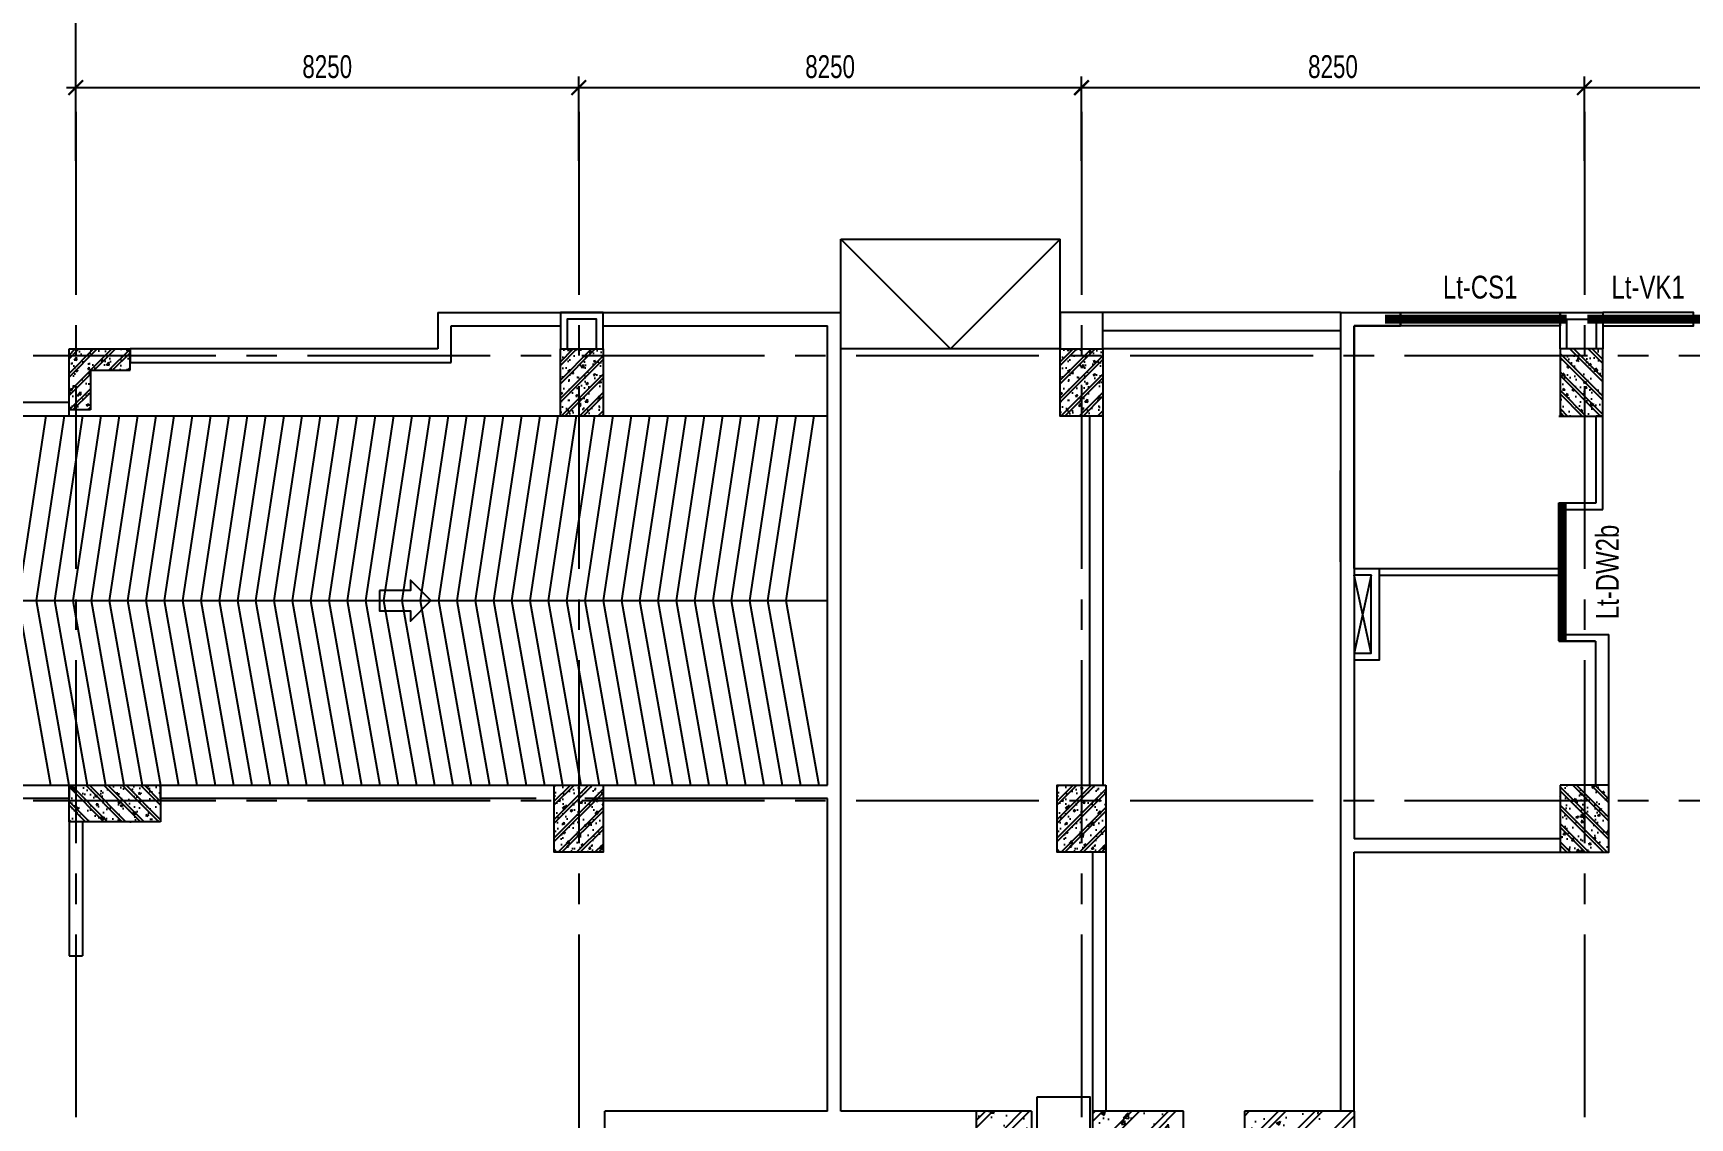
# Model space of a CAD drawing. Header units: millimetres. Extents: x 0 to 132458, y 0 to 365310.
# Drawn here: x 15125 to 42305, y 329322 to 347126 of the extents above; entities that cross this region are included whole.
import ezdxf
from ezdxf.enums import TextEntityAlignment as Align

# ---------------------------------------------------------------- set-up
doc = ezdxf.new("R2010")
doc.units = ezdxf.units.MM
doc.header["$LTSCALE"] = 400
doc.header["$PDSIZE"] = -2
doc.linetypes.add('CENTER2', pattern=[1.125, 0.75, -0.125, 0.125, -0.125])
doc.layers.get('0').update_dxf_attribs({"lineweight": 5})
doc.layers.get('Defpoints').update_dxf_attribs({"color": 2})
for name, color, linetype in [('CDC.01.AXIS', 160, 'CENTER2'), ('CDC.02.DIM', 1, 'Continuous'), ('CDC.03.BORDER', 3, 'Continuous'), ('CDC.05.STEEL', 4, 'Continuous'), ('CDC.06.TEXT', 2, 'Continuous'), ('CDC.09.COLUMN', 4, 'Continuous'), ('CDC.10.HATCH', 9, 'Continuous'), ('CDC.11.NOTE', 8, 'Continuous'), ('KCS_LANH_TO', 3, 'Continuous')]:
    doc.layers.add(name, color=color, linetype=linetype)
doc.styles.add('KCS_SMTEXT', font='arial.ttf', dxfattribs={"width": 0.7})
doc.dimstyles.new('KCS_DIM150', dxfattribs={"dimscale": 150, "dimtxt": 2.5, "dimasz": 1.6, "dimexe": 1.2, "dimexo": 0, "dimgap": 1, "dimtad": 1, "dimdec": 0, "dimzin": 0, "dimdsep": 46, "dimtxsty": 'KCS_SMTEXT', "dimblk": 'ARCHTICK', "dimcen": 0, "dimdle": 1, "dimclrd": 256, "dimclre": 256, "dimclrt": 2, "dimadec": 0, "dimazin": 0, "dimtfac": 1, "dimtdec": 0, "dimtix": 1, "dimtmove": 2, "dimatfit": 3, "dimfxl": 1, "dimtolj": 1, "dimtzin": 0, "dimarcsym": 0})

# ---------------------------------------------------------------- blocks, each defined once
blk = doc.blocks.new('ctht1 a')
at = {"layer": 'CDC.10.HATCH', "ltscale": 10}
h = blk.add_hatch(dxfattribs=at)
h.set_pattern_fill('BETONG', color=256, scale=100, style=0, pattern_type=2)
h.set_pattern_definition([(50, (5738611.56, 163803.75), (717.2602, -62.7521), [75, -825]), (355, (5738611.56, 163803.75), (-138.7513, 752.1921), [60, -660]), (100.4514, (5738671.3, 163798.5), (578.5094, 689.4395), [63.7402, -701.1421]), (46.1842, (5738611.6, 164003.75), (1067.241, -165.519), [112.5, -1237.5]), (96.6356, (5738700.5, 163990), (934.6627, 974.118), [95.6103, -1051.713]), (351.1842, (5738611.6, 164003.7), (934.662, 974.1186), [90, -990]), (21, (5738711.56, 163953.75), (596.9071, -402.6189), [75, -825]), (326, (5738711.56, 163953.75), (243.3153, 725.15), [60, -660]), (71.4514, (5738761.3, 163920.2), (840.2226, 322.5305), [63.7402, -701.1421]), (37.5, (5738611.56, 163803.75), (12.15986, 332.89385), [0, -652, 0, -670, 0, -662.5]), (7.5, (5738611.56, 163803.75), (263.06954, 394.4117), [0, -382, 0, -637, 0, -252.5]), (327.5, (5738388.56, 163803.75), (533.82244, -22.55487), [0, -250, 0, -780, 0, -1035]), (317.5, (5738288.56, 163803.75), (583.1862, 100.105), [0, -325, 0, -518, 0, -735]), (45, (5738611.56, 163803.75), (-300.5204, 300.5204), []), (45, (5738611.56, 163926.25), (-300.5204, 300.5204), [])])
h.paths.add_polyline_path([(5709835, 500919), (5708925, 500919), (5708925, 500619), (5709835, 500619)], flags=17)
h.paths.add_polyline_path([(5715125, 500919), (5713326, 500919), (5713326, 500619), (5715125, 500619)])
h.paths.add_polyline_path([(5715125, 499619), (5714825, 499619), (5714825, 487919), (5715125, 487919)])
h.paths.add_polyline_path([(5711024, 488219), (5710225, 488219), (5710225, 487919), (5711024, 487919)], flags=17)
h.paths.add_polyline_path([(5713525, 488219), (5713525, 487919), (5713823, 487919), (5713823, 488219)])
h.paths.add_polyline_path([(5712525, 487919), (5712525, 488219), (5712325, 488219), (5712325, 500919), (5711636, 500919), (5710834, 500919), (5710834, 500619), (5712025, 500619), (5712025, 499519), (5709225, 499519), (5709225, 499619), (5708925, 499619), (5708925, 498724), (5709225, 498724), (5709225, 499299), (5712025, 499299), (5712025, 496799), (5709225, 496799), (5709225, 497424), (5708925, 497424), (5708925, 496079), (5709225, 496079), (5709225, 496579), (5712025, 496579), (5712025, 494529), (5709225, 494529), (5709225, 494979), (5708925, 494979), (5708925, 493809), (5709225, 493809), (5709225, 494309), (5712025, 494309), (5712025, 492259), (5709225, 492259), (5709225, 492709), (5708925, 492709), (5708925, 491589), (5709225, 491589), (5709225, 492039), (5712025, 492039), (5712025, 489989), (5709225, 489989), (5709225, 490489), (5708925, 490489), (5708925, 487919), (5709225, 487919), (5709225, 489689), (5712025, 489689), (5712025, 488186), (5712025, 487919)])
at = {"layer": 'CDC.03.BORDER'}
for p, q in [((5709425, 500619), (5709425, 499519)), ((5709725, 500619), (5709725, 499519)), ((5709835, 500619), (5709835, 499519))]:
    blk.add_line(p, q, dxfattribs=at)
at = {"layer": 'CDC.03.BORDER', "ltscale": 10}
for p, q in [((5712324, 494794), (5713519, 494794)), ((5713519, 494794), (5713519, 494044)), ((5713629, 494794), (5714824, 494794)), ((5713629, 494794), (5713629, 494044)), ((5712324, 493934), (5714824, 493934)), ((5710225, 489689), (5710225, 488219)), ((5710335, 489689), (5710335, 488219)), ((5711345, 489689), (5711345, 489390)), ((5711345, 489390), (5711725, 489390)), ((5711725, 488219), (5711725, 489390)), ((5712025, 488219), (5711725, 488219))]:
    blk.add_line(p, q, dxfattribs=at)
at = {"layer": 'CDC.03.BORDER', "ltscale": 70}
blk.add_line((5708925, 487919), (5708895, 487919), dxfattribs=at)
at = {"layer": 'CDC.03.BORDER', "ltscale": 10}
for points in [[(5714824, 494904), (5712324, 494904)], [(5713519, 494044), (5712324, 494044)], [(5714824, 494044), (5713629, 494044)], [(5709225, 489339), (5709225, 489339), (5709525, 489339), (5709525, 489339), (5710225, 489339), (5710225, 489689), (5709225, 489689), (5709225, 489339), (5709225, 489339)]]:
    blk.add_lwpolyline(points, dxfattribs=at)
blk.add_lwpolyline([(5713525, 492734), (5713625, 492734), (5713625, 488219), (5713525, 488219)], close=True, dxfattribs=at)
blk.add_circle((5710253, 500076), 300, dxfattribs=at)
at = {"layer": 'CDC.09.COLUMN'}
for p, q in [((5708925, 500919), (5708925, 500619)), ((5712025, 500619), (5712025, 499519)), ((5708925, 499619), (5708925, 498724)), ((5709225, 499619), (5709225, 499519)), ((5712025, 499299), (5709225, 499299)), ((5709225, 499299), (5709225, 498724)), ((5712025, 499299), (5712025, 496799)), ((5712325, 489459), (5712325, 499519)), ((5709225, 498724), (5708925, 498724)), ((5708925, 497424), (5708925, 496079)), ((5708925, 497424), (5709225, 497424)), ((5709225, 497424), (5709225, 496799)), ((5709225, 496799), (5712025, 496799)), ((5709225, 496579), (5712025, 496579)), ((5709225, 496079), (5709225, 496579)), ((5712025, 496579), (5712025, 494529)), ((5708925, 496079), (5709225, 496079)), ((5709225, 494979), (5708925, 494979)), ((5708925, 494979), (5708925, 493809)), ((5709225, 494529), (5709225, 494979)), ((5709225, 494529), (5712025, 494529)), ((5709225, 494309), (5712025, 494309)), ((5709225, 493809), (5709225, 494309)), ((5712025, 494309), (5712025, 492259)), ((5708925, 493809), (5709225, 493809)), ((5708925, 491589), (5708925, 492709)), ((5709225, 492709), (5708925, 492709)), ((5709225, 492259), (5709225, 492709)), ((5712025, 492259), (5709225, 492259)), ((5709225, 491589), (5709225, 492039)), ((5712025, 492039), (5709225, 492039)), ((5712025, 492039), (5712025, 489989)), ((5709225, 491589), (5708925, 491589)), ((5708925, 487919), (5708925, 490489)), ((5709225, 490489), (5708925, 490489)), ((5709225, 489989), (5709225, 490489)), ((5712025, 489989), (5709225, 489989)), ((5709225, 487919), (5709225, 489689)), ((5712025, 489689), (5709225, 489689)), ((5712025, 489689), (5712025, 488186)), ((5710225, 487919), (5710225, 488219))]:
    blk.add_line(p, q, dxfattribs=at)
at = {"layer": 'CDC.09.COLUMN', "ltscale": 10}
for p, q in [((5709835, 500919), (5708925, 500919)), ((5709835, 500919), (5709835, 500619)), ((5712325, 500919), (5710834, 500919)), ((5710834, 500919), (5710834, 500619)), ((5712325, 500919), (5711636, 500919)), ((5712244, 500919), (5712244, 500919)), ((5712325, 488219), (5712325, 500919)), ((5715125, 500919), (5713326, 500919)), ((5713326, 500919), (5713326, 500619)), ((5715125, 500919), (5715125, 500619)), ((5709835, 500619), (5708925, 500619)), ((5710834, 500619), (5712025, 500619)), ((5715125, 500619), (5713326, 500619)), ((5709225, 499619), (5708925, 499619)), ((5714825, 499619), (5714825, 487919)), ((5715125, 499619), (5714825, 499619)), ((5715125, 499619), (5715125, 487919)), ((5712025, 499519), (5709225, 499519)), ((5714825, 493994), (5714825, 494844)), ((5711024, 488219), (5710225, 488219)), ((5711024, 488219), (5711024, 487919)), ((5712025, 488186), (5712025, 487919)), ((5712025, 488186), (5712025, 488186)), ((5712525, 488219), (5712325, 488219)), ((5712525, 487919), (5712525, 488219)), ((5713825, 488219), (5713525, 488219)), ((5713525, 487919), (5713525, 488219)), ((5713825, 487919), (5713825, 488219)), ((5709225, 487919), (5708925, 487919)), ((5711024, 487919), (5710225, 487919)), ((5712525, 487919), (5712025, 487919)), ((5713825, 487919), (5713525, 487919)), ((5713605, 487919), (5713605, 487919)), ((5715125, 487919), (5714825, 487919)), ((5714905, 487919), (5714905, 487919))]:
    blk.add_line(p, q, dxfattribs=at)
at = {"layer": 'CDC.10.HATCH', "ltscale": 10}
for points in [[(5709425, 499519), (5709498, 500518), (5709725, 500619)], [(5712324, 494042), (5712432, 494692), (5713519, 494794)], [(5713629, 494042), (5713737, 494692), (5714824, 494794)], [(5709225, 489339), (5709319, 489575), (5710225, 489689)], [(5711345, 489689), (5711912, 489580), (5712025, 488219)]]:
    blk.add_lwpolyline(points, dxfattribs=at)
at = {"layer": 'CDC.11.NOTE', "ltscale": 10}
blk.add_lwpolyline([(5709925, 501152), (5710788, 501152), (5710788, 499755), (5709925, 499755)], close=True, dxfattribs=at)
blk = doc.blocks.new('T1')
at = {"layer": 'CDC.10.HATCH'}
h = blk.add_hatch(dxfattribs=at)
h.set_pattern_fill('CHAU-01', color=256, scale=50, style=0, pattern_type=2)
h.set_pattern_definition([(50, (0, 0), (358.63009, -31.376067), [37.5, -412.5]), (355, (0, 0), (-69.37567, 376.09607), [30, -330]), (100.4514, (29.9, -2.6), (289.25469, 344.71977), [31.870095, -350.571056]), (46.1842, (0, 100), (533.62052, -82.75951), [56.25, -618.75]), (96.6356, (44.47, 93.1), (467.33135, 487.05894), [47.80514, -525.8565]), (351.1842, (0, 100), (467.33097, 487.0593), [45, -495]), (21, (50, 75), (298.453526, -201.309445), [37.5, -412.5]), (326, (50, 75), (121.657666, 362.57502), [30, -330]), (71.4514, (74.87, 58.22), (420.111314, 161.26525), [31.870095, -350.571056]), (37.5, (0, 0), (6.079928, 166.446927), [0, -326, 0, -335, 0, -331.25]), (7.5, (0, 0), (131.534769, 197.205856), [0, -191, 0, -318.5, 0, -126.25]), (327.5, (-111.5, 0), (266.911218, -11.277436), [0, -125, 0, -390, 0, -517.5]), (317.5, (-161.5, 0), (291.593085, 50.05249), [0, -162.5, 0, -259, 0, -367.5]), (45, (0, 0), (-150.26019, 150.26019), []), (45, (0, 61.25), (-150.26019, 150.26019), [])])
h.paths.add_polyline_path([(1740680, -72848), (1740570, -72848), (1740570, -73738), (1740680, -73738)])
h.paths.add_polyline_path([(1741570, -72848), (1740680, -72848), (1740680, -73738), (1740920, -73738), (1740920, -73088), (1741570, -73088)])
h.paths.add_polyline_path([(1741570, -72738), (1740680, -72738), (1740680, -72848), (1741570, -72848)])
h.paths.add_polyline_path([(1740680, -72738), (1740570, -72738), (1740570, -72848), (1740680, -72848)])
h = blk.add_hatch(dxfattribs=at)
h.set_pattern_fill('CHAU-01', color=256, scale=50, style=0, pattern_type=2)
h.set_pattern_definition([(50, (1906.9, -372898.05), (358.63009, -31.376067), [37.5, -412.5]), (355, (1906.9, -372898.05), (-69.37567, 376.09607), [30, -330]), (100.4514, (1936.8, -372900.67), (289.25469, 344.71977), [31.870095, -350.571056]), (46.1842, (1906.9, -372798.05), (533.62052, -82.75951), [56.25, -618.75]), (96.6356, (1951.4, -372804.95), (467.33135, 487.05894), [47.80514, -525.8565]), (351.1842, (1906.9, -372798.05), (467.33097, 487.0593), [45, -495]), (21, (1956.9, -372823.05), (298.453526, -201.309445), [37.5, -412.5]), (326, (1956.9, -372823.05), (121.657666, 362.57502), [30, -330]), (71.4514, (1981.78, -372839.83), (420.111314, 161.26525), [31.870095, -350.571056]), (37.5, (1906.91, -372898.05), (6.079928, 166.446927), [0, -326, 0, -335, 0, -331.25]), (7.5, (1906.91, -372898.05), (131.534769, 197.205856), [0, -191, 0, -318.5, 0, -126.25]), (327.5, (1795.41, -372898.05), (266.911218, -11.277436), [0, -125, 0, -390, 0, -517.5]), (317.5, (1745.4, -372898.05), (291.593085, 50.05249), [0, -162.5, 0, -259, 0, -367.5]), (45, (1906.91, -372898.05), (-150.26019, 150.26019), []), (45, (1906.91, -372836.8), (-150.26019, 150.26019), [])])
h.paths.add_polyline_path([(1748930, -72738), (1748630, -72738), (1748630, -72848), (1748930, -72848)])
h.paths.add_polyline_path([(1748930, -72848), (1748630, -72848), (1748630, -73838), (1748930, -73838)])
h.paths.add_polyline_path([(1749330, -72848), (1748930, -72848), (1748930, -73838), (1749330, -73838)])
h.paths.add_polyline_path([(1749330, -72738), (1748930, -72738), (1748930, -72848), (1749330, -72848)])
h = blk.add_hatch(dxfattribs=at)
h.set_pattern_fill('CHAU-01', color=256, scale=50, style=0, pattern_type=2)
h.set_pattern_definition([(50, (10106.9, -372898.05), (358.63009, -31.376067), [37.5, -412.5]), (355, (10106.9, -372898.05), (-69.37567, 376.09607), [30, -330]), (100.4514, (10136.78, -372900.67), (289.25469, 344.71977), [31.870095, -350.571056]), (46.1842, (10106.9, -372798.05), (533.62052, -82.75951), [56.25, -618.75]), (96.6356, (10151.36, -372804.95), (467.33135, 487.05894), [47.80514, -525.8565]), (351.1842, (10106.9, -372798.05), (467.33097, 487.0593), [45, -495]), (21, (10156.9, -372823.05), (298.453526, -201.309445), [37.5, -412.5]), (326, (10156.9, -372823.05), (121.657666, 362.57502), [30, -330]), (71.4514, (10181.76, -372839.83), (420.111314, 161.26525), [31.870095, -350.571056]), (37.5, (10106.89, -372898.05), (6.079928, 166.446927), [0, -326, 0, -335, 0, -331.25]), (7.5, (10106.9, -372898.05), (131.534769, 197.205856), [0, -191, 0, -318.5, 0, -126.25]), (327.5, (9995.39, -372898.05), (266.911218, -11.277436), [0, -125, 0, -390, 0, -517.5]), (317.5, (9945.4, -372898.05), (291.593085, 50.05249), [0, -162.5, 0, -259, 0, -367.5]), (45, (10106.9, -372898.05), (-150.26019, 150.26019), []), (45, (10106.9, -372836.8), (-150.26019, 150.26019), [])])
h.paths.add_polyline_path([(1757130, -72738), (1756830, -72738), (1756830, -72848), (1757130, -72848)])
h.paths.add_polyline_path([(1757130, -72848), (1756830, -72848), (1756830, -73838), (1757130, -73838)])
h.paths.add_polyline_path([(1757530, -72848), (1757130, -72848), (1757130, -73838), (1757530, -73838)])
h.paths.add_polyline_path([(1757530, -72738), (1757130, -72738), (1757130, -72848), (1757530, -72848)])
h = blk.add_hatch(dxfattribs=at)
h.set_pattern_fill('CHAU-01', color=256, scale=50, style=0, pattern_type=2)
h.set_pattern_definition([(130, (3512452.6, -372898.05), (-358.63009, -31.376067), [37.5, -412.5]), (185, (3512452.6, -372898.05), (69.37567, 376.09607), [30, -330]), (79.5486, (3512422.7, -372900.67), (-289.25469, 344.71977), [31.870095, -350.571056]), (133.8158, (3512452.6, -372798.05), (-533.62052, -82.75951), [56.25, -618.75]), (83.3644, (3512408.1, -372804.95), (-467.33135, 487.05894), [47.80514, -525.8565]), (188.8158, (3512452.6, -372798.05), (-467.33097, 487.0593), [45, -495]), (159, (3512402.6, -372823.05), (-298.453526, -201.309445), [37.5, -412.5]), (214, (3512402.6, -372823.05), (-121.657666, 362.57502), [30, -330]), (108.5486, (3512377.7, -372839.83), (-420.111314, 161.26525), [31.870095, -350.571056]), (142.5, (3512452.59, -372898.05), (-6.079928, 166.446927), [0, -326, 0, -335, 0, -331.25]), (172.5, (3512452.59, -372898.05), (-131.534769, 197.205856), [0, -191, 0, -318.5, 0, -126.25]), (212.5, (3512564.09, -372898.05), (-266.911218, -11.277436), [0, -125, 0, -390, 0, -517.5]), (222.5, (3512614.09, -372898.05), (-291.593085, 50.05249), [0, -162.5, 0, -259, 0, -367.5]), (135, (3512452.59, -372898.05), (150.26019, 150.26019), []), (135, (3512452.59, -372836.8), (150.26019, 150.26019), [])])
h.paths.add_polyline_path([(1765430, -72738), (1765730, -72738), (1765730, -72848), (1765430, -72848)])
h.paths.add_polyline_path([(1765430, -72848), (1765730, -72848), (1765730, -73838), (1765430, -73838)])
h.paths.add_polyline_path([(1765030, -72848), (1765430, -72848), (1765430, -73838), (1765030, -73838)])
h.paths.add_polyline_path([(1765030, -72738), (1765430, -72738), (1765430, -72848), (1765030, -72848)])
h = blk.add_hatch(dxfattribs=at)
h.set_pattern_fill('CHAU-01', color=256, scale=50, style=0, pattern_type=2)
h.set_pattern_definition([(310, (0, -183495.4), (358.63009, 31.376067), [37.5, -412.5]), (5, (0, -183495.4), (-69.37567, -376.09607), [30, -330]), (259.5486, (29.9, -183492.77), (289.25469, -344.71977), [31.870095, -350.571056]), (313.8158, (0, -183595.4), (533.62052, 82.75951), [56.25, -618.75]), (263.3644, (44.47, -183588.5), (467.33135, -487.05894), [47.80514, -525.8565]), (8.8158, (0, -183595.4), (467.33097, -487.0593), [45, -495]), (339, (50, -183570.4), (298.453526, 201.309445), [37.5, -412.5]), (34, (50, -183570.4), (121.657666, -362.57502), [30, -330]), (288.5486, (74.87, -183553.6), (420.111314, -161.26525), [31.870095, -350.571056]), (322.5, (0, -183495.39), (6.079928, -166.446927), [0, -326, 0, -335, 0, -331.25]), (352.5, (0, -183495.39), (131.534769, -197.205856), [0, -191, 0, -318.5, 0, -126.25]), (32.5, (-111.5, -183495.39), (266.911218, 11.277436), [0, -125, 0, -390, 0, -517.5]), (42.5, (-161.5, -183495.39), (291.593085, -50.05249), [0, -162.5, 0, -259, 0, -367.5]), (315, (0, -183495.39), (-150.26019, -150.26019), []), (315, (0, -183556.64), (-150.26019, -150.26019), [])])
h.paths.add_polyline_path([(1742070, -80498), (1740680, -80498), (1740680, -80148), (1742070, -80148)])
h.paths.add_polyline_path([(1742070, -80148), (1740680, -80148), (1740680, -79898), (1742070, -79898)])
h.paths.add_polyline_path([(1740680, -80148), (1740570, -80148), (1740570, -79898), (1740680, -79898)])
h.paths.add_polyline_path([(1740680, -80498), (1740570, -80498), (1740570, -80148), (1740680, -80148)])
h = blk.add_hatch(dxfattribs=at)
h.set_pattern_fill('CHAU-01', color=256, scale=50, style=0, pattern_type=2)
h.set_pattern_definition([(50, (1806.4, -372898.05), (358.63009, -31.376067), [37.5, -412.5]), (355, (1806.4, -372898.05), (-69.37567, 376.09607), [30, -330]), (100.4514, (1836.3, -372900.67), (289.25469, 344.71977), [31.870095, -350.571056]), (46.1842, (1806.4, -372798.05), (533.62052, -82.75951), [56.25, -618.75]), (96.6356, (1850.87, -372804.95), (467.33135, 487.05894), [47.80514, -525.8565]), (351.1842, (1806.4, -372798.05), (467.33097, 487.0593), [45, -495]), (21, (1856.4, -372823.05), (298.453526, -201.309445), [37.5, -412.5]), (326, (1856.4, -372823.05), (121.657666, 362.57502), [30, -330]), (71.4514, (1881.27, -372839.83), (420.111314, 161.26525), [31.870095, -350.571056]), (37.5, (1806.4, -372898.05), (6.079928, 166.446927), [0, -326, 0, -335, 0, -331.25]), (7.5, (1806.4, -372898.05), (131.534769, 197.205856), [0, -191, 0, -318.5, 0, -126.25]), (327.5, (1694.9, -372898.05), (266.911218, -11.277436), [0, -125, 0, -390, 0, -517.5]), (317.5, (1644.9, -372898.05), (291.593085, 50.05249), [0, -162.5, 0, -259, 0, -367.5]), (45, (1806.4, -372898.05), (-150.26019, 150.26019), []), (45, (1806.4, -372836.8), (-150.26019, 150.26019), [])])
h.paths.add_polyline_path([(1748829, -80148), (1748530, -80148), (1748530, -80998), (1748829, -80998)])
h.paths.add_polyline_path([(1748829, -79898), (1748530, -79898), (1748530, -80148), (1748829, -80148)])
h.paths.add_polyline_path([(1749330, -79898), (1748829, -79898), (1748829, -80148), (1749330, -80148)])
h.paths.add_polyline_path([(1749330, -80148), (1748829, -80148), (1748829, -80998), (1749330, -80998)])
h = blk.add_hatch(dxfattribs=at)
h.set_pattern_fill('CHAU-01', color=256, scale=50, style=0, pattern_type=2)
h.set_pattern_definition([(50, (10056.4, -372898.05), (358.63009, -31.376067), [37.5, -412.5]), (355, (10056.4, -372898.05), (-69.37567, 376.09607), [30, -330]), (100.4514, (10086.3, -372900.67), (289.25469, 344.71977), [31.870095, -350.571056]), (46.1842, (10056.4, -372798.05), (533.62052, -82.75951), [56.25, -618.75]), (96.6356, (10100.87, -372804.95), (467.33135, 487.05894), [47.80514, -525.8565]), (351.1842, (10056.4, -372798.05), (467.33097, 487.0593), [45, -495]), (21, (10106.4, -372823.05), (298.453526, -201.309445), [37.5, -412.5]), (326, (10106.4, -372823.05), (121.657666, 362.57502), [30, -330]), (71.4514, (10131.27, -372839.83), (420.111314, 161.26525), [31.870095, -350.571056]), (37.5, (10056.4, -372898.05), (6.079928, 166.446927), [0, -326, 0, -335, 0, -331.25]), (7.5, (10056.4, -372898.05), (131.534769, 197.205856), [0, -191, 0, -318.5, 0, -126.25]), (327.5, (9944.9, -372898.05), (266.911218, -11.277436), [0, -125, 0, -390, 0, -517.5]), (317.5, (9894.9, -372898.05), (291.593085, 50.05249), [0, -162.5, 0, -259, 0, -367.5]), (45, (10056.4, -372898.05), (-150.26019, 150.26019), []), (45, (10056.4, -372836.8), (-150.26019, 150.26019), [])])
h.paths.add_polyline_path([(1757079, -80148), (1756780, -80148), (1756780, -80998), (1757079, -80998)])
h.paths.add_polyline_path([(1757079, -79898), (1756780, -79898), (1756780, -80148), (1757079, -80148)])
h.paths.add_polyline_path([(1757580, -79898), (1757079, -79898), (1757079, -80148), (1757580, -80148)])
h.paths.add_polyline_path([(1757580, -80148), (1757079, -80148), (1757079, -80998), (1757580, -80998)])
h = blk.add_hatch(dxfattribs=at)
h.set_pattern_fill('CHAU-01', color=256, scale=50, style=0, pattern_type=2)
h.set_pattern_definition([(130, (3512553.1, -372898.05), (-358.63009, -31.376067), [37.5, -412.5]), (185, (3512553.1, -372898.05), (69.37567, 376.09607), [30, -330]), (79.5486, (3512523.2, -372900.67), (-289.25469, 344.71977), [31.870095, -350.571056]), (133.8158, (3512553.1, -372798.05), (-533.62052, -82.75951), [56.25, -618.75]), (83.3644, (3512508.63, -372804.95), (-467.33135, 487.05894), [47.80514, -525.8565]), (188.8158, (3512553.1, -372798.05), (-467.33097, 487.0593), [45, -495]), (159, (3512503.1, -372823.05), (-298.453526, -201.309445), [37.5, -412.5]), (214, (3512503.1, -372823.05), (-121.657666, 362.57502), [30, -330]), (108.5486, (3512478.23, -372839.83), (-420.111314, 161.26525), [31.870095, -350.571056]), (142.5, (3512553.1, -372898.05), (-6.079928, 166.446927), [0, -326, 0, -335, 0, -331.25]), (172.5, (3512553.1, -372898.05), (-131.534769, 197.205856), [0, -191, 0, -318.5, 0, -126.25]), (212.5, (3512664.6, -372898.05), (-266.911218, -11.277436), [0, -125, 0, -390, 0, -517.5]), (222.5, (3512714.6, -372898.05), (-291.593085, 50.05249), [0, -162.5, 0, -259, 0, -367.5]), (135, (3512553.1, -372898.05), (150.26019, 150.26019), []), (135, (3512553.1, -372836.8), (150.26019, 150.26019), [])])
h.paths.add_polyline_path([(1765530, -80148), (1765830, -80148), (1765830, -80998), (1765530, -80998)])
h.paths.add_polyline_path([(1765530, -79898), (1765830, -79898), (1765830, -80148), (1765530, -80148)])
h.paths.add_polyline_path([(1765030, -79898), (1765530, -79898), (1765530, -80148), (1765030, -80148)])
h.paths.add_polyline_path([(1765030, -80148), (1765530, -80148), (1765530, -80998), (1765030, -80998)])
at = {"layer": 'CDC.05.STEEL', "ltscale": 2000}
for p, q in [((1740570, -73738), (1740570, -72738)), ((1740570, -72738), (1741570, -72738)), ((1741570, -73088), (1741570, -72738)), ((1740920, -73088), (1740920, -73738)), ((1740920, -73088), (1741570, -73088)), ((1740920, -73738), (1740570, -73738))]:
    blk.add_line(p, q, dxfattribs=at)
for points in [[(1749330, -72738), (1749330, -73838), (1748630, -73838), (1748630, -72738)], [(1757530, -72738), (1757530, -73838), (1756830, -73838), (1756830, -72738)], [(1765030, -72738), (1765030, -73838), (1765730, -73838), (1765730, -72738)], [(1742070, -80498), (1740570, -80498), (1740570, -79898), (1742070, -79898)], [(1749330, -79898), (1749330, -80998), (1748530, -80998), (1748530, -79898)], [(1757580, -79898), (1757580, -80998), (1756780, -80998), (1756780, -79898)], [(1765030, -79898), (1765030, -80998), (1765830, -80998), (1765830, -79898)]]:
    blk.add_lwpolyline(points, close=True, dxfattribs=at)
blk = doc.blocks.new('_ArchTick')
at = {"color": 0, "linetype": 'ByBlock', "const_width": 0.15}
blk.add_lwpolyline([(-0.5, -0.5), (0.5, 0.5)], dxfattribs=at)
blk = doc.blocks.new('*D68')
at = {"layer": 'CDC.02.DIM', "lineweight": -2, "ltscale": 10, "transparency": 16777216}
for p, q in [((15675, 347432), (48975, 347432)), ((15825, 345032), (15825, 347612)), ((48825, 345032), (48825, 347612))]:
    blk.add_line(p, q, dxfattribs=at)
at = {"layer": 'Defpoints', "color": 0, "ltscale": 10, "transparency": 16777216}
for p in [(48825, 347432), (15825, 345032), (48825, 345032)]:
    blk.add_point(p, dxfattribs=at)
at = {"layer": 'CDC.02.DIM', "lineweight": -2, "ltscale": 10, "transparency": 16777216, "xscale": 240, "yscale": 240, "zscale": 240, "rotation": 180}
blk.add_blockref('_ArchTick', (15825, 347432), dxfattribs=at)
at = {"layer": 'CDC.02.DIM', "lineweight": -2, "ltscale": 10, "transparency": 16777216, "xscale": 240, "yscale": 240, "zscale": 240}
blk.add_blockref('_ArchTick', (48825, 347432), dxfattribs=at)
at = {"layer": 'CDC.02.DIM', "color": 2, "ltscale": 10, "transparency": 16777216, "insert": (28200, 347774), "char_height": 375, "attachment_point": 5, "style": 'KCS_SMTEXT'}
blk.add_mtext('\\A1;33000', dxfattribs=at)
blk = doc.blocks.new('*D71')
at = {"layer": 'CDC.02.DIM', "lineweight": -2, "ltscale": 10, "transparency": 16777216}
for p, q in [((15825, 345032), (15825, 346412)), ((24075, 345032), (24075, 346412)), ((15675, 346232), (24225, 346232))]:
    blk.add_line(p, q, dxfattribs=at)
at = {"layer": 'Defpoints', "color": 0, "ltscale": 10, "transparency": 16777216}
for p in [(24075, 346232), (15825, 345032), (24075, 345032)]:
    blk.add_point(p, dxfattribs=at)
at = {"layer": 'CDC.02.DIM', "lineweight": -2, "ltscale": 10, "transparency": 16777216, "xscale": 240, "yscale": 240, "zscale": 240, "rotation": 180}
blk.add_blockref('_ArchTick', (15825, 346232), dxfattribs=at)
at = {"layer": 'CDC.02.DIM', "lineweight": -2, "ltscale": 10, "transparency": 16777216, "xscale": 240, "yscale": 240, "zscale": 240}
blk.add_blockref('_ArchTick', (24075, 346232), dxfattribs=at)
at = {"layer": 'CDC.02.DIM', "color": 2, "ltscale": 10, "transparency": 16777216, "insert": (19950, 346574), "char_height": 375, "attachment_point": 5, "style": 'KCS_SMTEXT'}
blk.add_mtext('\\A1;8250', dxfattribs=at)
blk = doc.blocks.new('*D72')
at = {"layer": 'CDC.02.DIM', "lineweight": -2, "ltscale": 10, "transparency": 16777216}
for p, q in [((24075, 345032), (24075, 346412)), ((32325, 345032), (32325, 346412)), ((23925, 346232), (32475, 346232))]:
    blk.add_line(p, q, dxfattribs=at)
at = {"layer": 'Defpoints', "color": 0, "ltscale": 10, "transparency": 16777216}
for p in [(32325, 346232), (24075, 345032), (32325, 345032)]:
    blk.add_point(p, dxfattribs=at)
at = {"layer": 'CDC.02.DIM', "lineweight": -2, "ltscale": 10, "transparency": 16777216, "xscale": 240, "yscale": 240, "zscale": 240, "rotation": 180}
blk.add_blockref('_ArchTick', (24075, 346232), dxfattribs=at)
at = {"layer": 'CDC.02.DIM', "lineweight": -2, "ltscale": 10, "transparency": 16777216, "xscale": 240, "yscale": 240, "zscale": 240}
blk.add_blockref('_ArchTick', (32325, 346232), dxfattribs=at)
at = {"layer": 'CDC.02.DIM', "color": 2, "ltscale": 10, "transparency": 16777216, "insert": (28200, 346574), "char_height": 375, "attachment_point": 5, "style": 'KCS_SMTEXT'}
blk.add_mtext('\\A1;8250', dxfattribs=at)
blk = doc.blocks.new('*D73')
at = {"layer": 'CDC.02.DIM', "lineweight": -2, "ltscale": 10, "transparency": 16777216}
for p, q in [((32325, 345032), (32325, 346412)), ((40575, 345032), (40575, 346412)), ((32175, 346232), (40725, 346232))]:
    blk.add_line(p, q, dxfattribs=at)
at = {"layer": 'Defpoints', "color": 0, "ltscale": 10, "transparency": 16777216}
for p in [(40575, 346232), (32325, 345032), (40575, 345032)]:
    blk.add_point(p, dxfattribs=at)
at = {"layer": 'CDC.02.DIM', "lineweight": -2, "ltscale": 10, "transparency": 16777216, "xscale": 240, "yscale": 240, "zscale": 240, "rotation": 180}
blk.add_blockref('_ArchTick', (32325, 346232), dxfattribs=at)
at = {"layer": 'CDC.02.DIM', "lineweight": -2, "ltscale": 10, "transparency": 16777216, "xscale": 240, "yscale": 240, "zscale": 240}
blk.add_blockref('_ArchTick', (40575, 346232), dxfattribs=at)
at = {"layer": 'CDC.02.DIM', "color": 2, "ltscale": 10, "transparency": 16777216, "insert": (36450, 346574), "char_height": 375, "attachment_point": 5, "style": 'KCS_SMTEXT'}
blk.add_mtext('\\A1;8250', dxfattribs=at)
blk = doc.blocks.new('*D74')
at = {"layer": 'CDC.02.DIM', "lineweight": -2, "ltscale": 10, "transparency": 16777216}
for p, q in [((40575, 345032), (40575, 346412)), ((48825, 345032), (48825, 346412)), ((40425, 346232), (48975, 346232))]:
    blk.add_line(p, q, dxfattribs=at)
at = {"layer": 'Defpoints', "color": 0, "ltscale": 10, "transparency": 16777216}
for p in [(48825, 346232), (40575, 345032), (48825, 345032)]:
    blk.add_point(p, dxfattribs=at)
at = {"layer": 'CDC.02.DIM', "lineweight": -2, "ltscale": 10, "transparency": 16777216, "xscale": 240, "yscale": 240, "zscale": 240, "rotation": 180}
blk.add_blockref('_ArchTick', (40575, 346232), dxfattribs=at)
at = {"layer": 'CDC.02.DIM', "lineweight": -2, "ltscale": 10, "transparency": 16777216, "xscale": 240, "yscale": 240, "zscale": 240}
blk.add_blockref('_ArchTick', (48825, 346232), dxfattribs=at)
at = {"layer": 'CDC.02.DIM', "color": 2, "ltscale": 10, "transparency": 16777216, "insert": (44700, 346574), "char_height": 375, "attachment_point": 5, "style": 'KCS_SMTEXT'}
blk.add_mtext('\\A1;8250', dxfattribs=at)

msp = doc.modelspace()

# ---------------------------------------------------------------- linework, layer by layer
at = {"layer": 'CDC.01.AXIS', "ltscale": 10}
for p, q in [((15825.1, 345832.4), (15825.1, 296032.4)), ((24075.1, 345832.4), (24075.1, 296032.4)), ((32325.1, 345832.4), (32325.1, 296032.4)), ((40575.1, 345832.4), (40575.1, 296032.4)), ((10625.1, 341832.4), (111025.4, 341832.4)), ((10625.1, 334532.4), (111025.4, 334532.4)), ((24075.1, 330806.2), (24075.1, 296032.4))]:
    msp.add_line(p, q, dxfattribs=at)
msp.add_lwpolyline([(40755.1, 337147.4), (40175.1, 337147.4)], dxfattribs=at)
at = {"layer": 'CDC.03.BORDER', "ltscale": 10}
for p, q in [((28375.1, 342542.4), (28375.1, 343742.4)), ((28375.1, 343742.4), (31975.1, 343742.4)), ((31975.1, 342542.4), (31975.1, 343742.4)), ((21765.3, 342542.4), (21765.3, 341942.5)), ((21765.3, 342542.4), (28375.1, 342542.4)), ((28375.1, 329432.4), (28375.1, 342542.4)), ((36575.1, 342542.4), (32675.1, 342542.4)), ((36575, 342542.4), (36575.1, 329432.3)), ((36575, 342542.4), (37555.2, 342542.4)), ((36575.1, 342542.4), (37555.3, 342542.4)), ((37555.2, 342542.4), (37555.2, 342322.4)), ((37555.3, 342542.4), (37555.3, 342322.4)), ((40875.3, 342542.4), (40875.3, 341942.4)), ((40875.4, 342542.4), (40875.5, 341942.4)), ((21985.3, 341722.5), (21985.3, 342322.4)), ((21985.3, 342322.4), (23775.4, 342322.4)), ((24475.4, 342322.4), (28155.1, 342322.4)), ((28155.1, 334782.4), (28155.1, 342322.4)), ((36575.1, 342242.4), (32675.1, 342242.4)), ((37555.2, 342322.4), (36795, 342322.4)), ((36795, 342322.4), (36795, 338597.4)), ((36795.1, 339622.4), (36795.1, 342322.4)), ((36795.1, 342322.4), (37555.3, 342322.4)), ((36795.2, 338337.4), (36795.2, 342322.4)), ((23825.2, 341942.5), (24475.4, 341942.5)), ((36575.1, 341942.4), (32675.1, 341942.4)), ((21765.3, 341722.5), (21985.3, 341722.5)), ((32455.1, 340842.1), (32455.1, 334782.5)), ((32675.1, 340842.1), (32675.1, 334782.5)), ((40155.1, 340842.1), (40175.1, 340842.1)), ((40875.1, 340842.1), (40765.1, 340842.1)), ((36575.1, 338447.4), (36575.1, 339947.4)), ((40155.1, 339307.4), (40155.1, 339417.4)), ((40155.1, 339417.4), (40765.1, 339417.4)), ((40155.1, 339307.4), (40265.1, 339307.4)), ((40155.1, 339307.4), (40155.1, 339307.4)), ((40265.1, 339307.4), (40875.1, 339307.4)), ((40265.1, 339307.4), (40265.1, 339307.4)), ((36795.2, 338888.2), (36795.1, 333902.5)), ((40155.1, 338407.4), (40265.1, 338407.4)), ((37205.2, 338337.4), (40155.1, 338337.4)), ((37205.2, 338227.4), (40155.1, 338227.4)), ((40155.1, 338157.4), (40265.1, 338157.4)), ((40155.1, 337257.4), (40265.1, 337257.4)), ((40155.1, 337257.4), (40155.1, 337257.4)), ((40155.1, 337257.4), (40155.1, 337147.4)), ((40155.1, 337147.4), (40755.1, 337147.4)), ((40155.1, 337147.4), (40755.1, 337147.4)), ((40265.1, 337257.4), (40265.1, 337257.4)), ((40265.1, 337257.4), (40975.1, 337257.4)), ((40755.1, 337147.4), (40755.1, 334782.5)), ((40975.1, 334782.5), (40975.1, 337257.4)), ((36795.1, 336302.4), (36795.1, 333902.5)), ((17215.2, 334782.4), (28155.1, 334782.4)), ((17215.2, 334562.5), (17215.2, 334782.4)), ((40975.1, 334782.5), (40755.1, 334782.5)), ((23375.1, 334562.5), (17215.2, 334562.5)), ((28155.1, 334562.5), (24175.1, 334562.5)), ((28155.1, 329432.4), (28155.1, 334562.5)), ((40175.2, 333902.5), (36795.1, 333902.5)), ((40175.2, 333902.5), (40175.1, 333682.5)), ((32505.1, 333682.5), (32505.1, 329432.4)), ((32725.1, 333682.5), (32725.1, 329432.4)), ((36795, 329432.3), (36795.1, 333682.5)), ((36795.1, 333682.5), (40175.1, 333682.5)), ((15715.2, 331982.1), (15935.2, 331982.1)), ((24505.1, 328582.4), (24505.1, 329432.4)), ((28155.1, 329432.4), (24505.1, 329432.4)), ((30595.1, 329432.4), (28375.1, 329432.4))]:
    msp.add_line(p, q, dxfattribs=at)
at = {"layer": 'CDC.03.BORDER'}
for p, q in [((11475.2, 340842.2), (28155.1, 340842.2)), ((15715.2, 334182.5), (15715.2, 331982.1)), ((15935.2, 334182.5), (15935.2, 331982.1))]:
    msp.add_line(p, q, dxfattribs=at)
at = {"layer": 'CDC.03.BORDER', "ltscale": 10}
for points in [[(23775.4, 341942.1), (24475.4, 341942.5), (24475.4, 342542.4), (23775.4, 342542.1)], [(23775.4, 341942.1), (24475.4, 341942.5), (24475.4, 342542.4), (23775.4, 342542.1)], [(32675.1, 342542.4), (31975.1, 342542.4), (31975.1, 341942.4), (32675.1, 341942.4)], [(40175, 342542.1), (40875.3, 342542.4), (40875.3, 341942.4), (40175, 341942.1)], [(40175.1, 342542.1), (40875.5, 342542.4), (40875.5, 341942.4), (40175.1, 341942.1)], [(40875.4, 341942.5), (40175.1, 341942.2), (40175.1, 342542.1), (40875.4, 342542.4)], [(40875.4, 341942.5), (40175.1, 341942.2), (40175.1, 342542.1), (40875.4, 342542.4)], [(23885.4, 341942.1), (24365.4, 341942.5), (24365.4, 342432.4), (23885.4, 342432.1)], [(40765.4, 341942.5), (40285.1, 341942.2), (40285.1, 342432.1), (40765.4, 342432.4)], [(36795.1, 336947.4), (37075.1, 336947.4), (37075.2, 338227.4), (36795.3, 338227.4)]]:
    msp.add_lwpolyline(points, close=True, dxfattribs=at)
for points in [[(21765.3, 341942.5), (16715.1, 341942.5), (16715.1, 341722.5), (21765.3, 341722.5)], [(40765.1, 339417.4), (40765.1, 340842.1)], [(40875.1, 339307.4), (40875.1, 340842.1)], [(40155.1, 338337.4), (40155.1, 338407.4)], [(40265.1, 338407.4), (40265.1, 338157.4)], [(36795.2, 338337.4), (37205.2, 338337.4), (37205.2, 336837.4), (36795.2, 336837.4)], [(40155.1, 338227.4), (40155.1, 338157.4)]]:
    msp.add_lwpolyline(points, dxfattribs=at)
at = {"layer": 'CDC.03.BORDER'}
for points in [[(15715.2, 341062.2), (11475.2, 341062.2), (11475.2, 340842.2), (15715.2, 340842.2)], [(15715.2, 334562.4), (11475.2, 334562.4), (11475.2, 334782.4), (15715.2, 334782.4)]]:
    msp.add_lwpolyline(points, close=True, dxfattribs=at)
at = {"layer": 'CDC.10.HATCH', "ltscale": 10}
for p, q in [((40155.1, 339267.4), (40155.1, 338487.4)), ((37075.2, 338227.4), (36795.1, 336947.4)), ((37075.1, 336947.4), (36795.3, 338227.4)), ((40155.1, 338157.4), (40155.1, 337257.4))]:
    msp.add_line(p, q, dxfattribs=at)
at = {"layer": 'CDC.10.HATCH', "ltscale": 5}
for points in [[(15335.6, 340842.2), (14875.2, 337812.4), (15412.4, 334782.4)], [(15635.6, 340842.2), (15175.2, 337812.4), (15712.4, 334782.4)], [(15935.6, 340842.2), (15475.2, 337812.4), (16012.4, 334782.4)], [(16235.6, 340842.2), (15775.2, 337812.4), (16312.4, 334782.4)], [(16535.6, 340842.2), (16075.2, 337812.4), (16612.4, 334782.4)], [(16835.6, 340842.2), (16375.2, 337812.4), (16912.4, 334782.4)], [(17135.6, 340842.2), (16675.2, 337812.4), (17212.4, 334782.4)], [(17435.6, 340842.2), (16975.2, 337812.4), (17512.4, 334782.4)], [(17735.6, 340842.2), (17275.2, 337812.4), (17812.4, 334782.4)], [(18035.6, 340842.2), (17575.2, 337812.4), (18112.4, 334782.4)], [(18335.6, 340842.2), (17875.2, 337812.4), (18412.4, 334782.4)], [(18635.6, 340842.2), (18175.2, 337812.4), (18712.4, 334782.4)], [(18935.6, 340842.2), (18475.2, 337812.4), (19012.4, 334782.4)], [(19235.6, 340842.2), (18775.2, 337812.4), (19312.4, 334782.4)], [(19535.6, 340842.2), (19075.2, 337812.4), (19612.4, 334782.4)], [(19835.6, 340842.2), (19375.2, 337812.4), (19912.4, 334782.4)], [(20135.6, 340842.2), (19675.2, 337812.4), (20212.4, 334782.4)], [(20435.6, 340842.2), (19975.2, 337812.4), (20512.4, 334782.4)], [(20735.6, 340842.2), (20275.2, 337812.4), (20812.4, 334782.4)], [(21035.6, 340842.2), (20575.2, 337812.4), (21112.4, 334782.4)], [(21335.6, 340842.2), (20875.2, 337812.4), (21412.4, 334782.4)], [(21635.6, 340842.2), (21175.2, 337812.4), (21712.4, 334782.4)], [(21935.6, 340842.2), (21475.2, 337812.4), (22012.4, 334782.4)], [(22235.6, 340842.2), (21775.2, 337812.4), (22312.4, 334782.4)], [(22535.6, 340842.2), (22075.2, 337812.4), (22612.4, 334782.4)], [(22835.6, 340842.2), (22375.2, 337812.4), (22912.4, 334782.4)], [(23135.6, 340842.2), (22675.2, 337812.4), (23212.4, 334782.4)], [(23435.6, 340842.2), (22975.2, 337812.4), (23512.4, 334782.4)], [(23735.6, 340842.2), (23275.2, 337812.4), (23812.4, 334782.4)], [(24035.6, 340842.2), (23575.2, 337812.4), (24112.4, 334782.4)], [(24335.6, 340842.2), (23875.2, 337812.4), (24412.4, 334782.4)], [(24635.6, 340842.2), (24175.2, 337812.4), (24712.4, 334782.4)], [(24935.6, 340842.2), (24475.2, 337812.4), (25012.4, 334782.4)], [(25235.6, 340842.2), (24775.2, 337812.4), (25312.4, 334782.4)], [(25535.6, 340842.2), (25075.2, 337812.4), (25612.4, 334782.4)], [(25835.6, 340842.2), (25375.2, 337812.4), (25912.4, 334782.4)], [(26135.6, 340842.2), (25675.2, 337812.4), (26212.4, 334782.4)], [(26435.6, 340842.2), (25975.2, 337812.4), (26512.4, 334782.4)], [(26735.6, 340842.2), (26275.2, 337812.4), (26812.4, 334782.4)], [(27035.6, 340842.2), (26575.2, 337812.4), (27112.4, 334782.4)], [(27335.6, 340842.2), (26875.2, 337812.4), (27412.4, 334782.4)], [(27635.6, 340842.2), (27175.2, 337812.4), (27712.4, 334782.4)], [(27935.6, 340842.2), (27475.2, 337812.4), (28012.4, 334782.4)]]:
    msp.add_lwpolyline(points, dxfattribs=at)
at = {"layer": 'CDC.11.NOTE', "ltscale": 10}
for p, q in [((31975.1, 341942.4), (31975.1, 342542.4)), ((31975.1, 341942.1), (28375.1, 341942.1))]:
    msp.add_line(p, q, dxfattribs=at)
at = {"layer": 'CDC.11.NOTE', "ltscale": 300}
msp.add_line((11475.2, 337812.3), (28155.1, 337812.3), dxfattribs=at)
at = {"layer": 'CDC.11.NOTE', "ltscale": 10}
msp.add_lwpolyline([(28375.1, 343742.4), (30175.1, 341942.1), (31975.1, 343742.4)], dxfattribs=at)
at = {"layer": 'CDC.11.NOTE'}
for points in [[(37555.2, 342542.4), (40175, 342542.1), (40175, 342322.1), (37555.2, 342322.4)], [(37555.2, 342409.5), (37615.2, 342409.5), (37615.2, 342469.5), (37555.2, 342469.5)], [(37555.3, 342542.4), (40175.1, 342542.1), (40175.1, 342322.1), (37555.3, 342322.4)], [(37555.3, 342409.5), (37615.3, 342409.5), (37615.3, 342469.5), (37555.3, 342469.5)], [(40175, 342409.2), (40115, 342409.2), (40115, 342469.2), (40175, 342469.2)], [(40175.1, 342409.2), (40115.1, 342409.2), (40115.1, 342469.2), (40175.1, 342469.2)], [(40875.4, 342322.5), (42365, 342322.5), (42365, 342542.5), (40875.4, 342542.5)], [(40115.1, 342455.1), (40175.1, 342455.1), (40175.1, 342395.1), (40115.1, 342395.1)], [(40115.1, 342455.1), (40175.1, 342455.1), (40175.1, 342395.1), (40115.1, 342395.1)], [(40875.4, 342455.4), (40935.4, 342455.4), (40935.4, 342395.4), (40875.4, 342395.4)]]:
    msp.add_lwpolyline(points, close=True, dxfattribs=at)
for points in [[(40115, 342452.1), (37615.2, 342452.4)], [(40115, 342422.1), (37615.2, 342422.4)], [(40115.1, 342452.1), (37615.3, 342452.4)], [(40115.1, 342422.1), (37615.3, 342422.4)], [(40175.1, 342442.1), (40175.1, 342442.1)], [(40175.1, 342442.1), (40175.1, 342442.1)], [(40175.1, 342412.1), (40175.1, 342412.1)], [(40175.1, 342412.1), (40175.1, 342412.1)], [(40935.4, 342442.5), (42305, 342442.5)], [(40935.4, 342412.5), (42305, 342412.5)]]:
    msp.add_lwpolyline(points, dxfattribs=at)
at = {"layer": 'CDC.11.NOTE', "ltscale": 5}
msp.add_lwpolyline([(20810.1, 337980.3), (20810.1, 337644.3), (21314.1, 337644.3), (21314.1, 337476.3), (21650.1, 337812.3), (21314.1, 338148.3), (21314.1, 337980.3)], close=True, dxfattribs=at)
at = {"layer": 'KCS_LANH_TO', "color": 2, "linetype": 'ByBlock', "ltscale": 10, "const_width": 150}
for points in [[(37305.3, 342432.5), (40285.1, 342432.1)], [(40625.4, 342432.5), (42585, 342432.5)]]:
    msp.add_lwpolyline(points, dxfattribs=at)
at = {"layer": 'KCS_LANH_TO', "color": 1, "linetype": 'ByBlock', "ltscale": 10, "const_width": 150}
msp.add_lwpolyline([(40210.1, 337147.4), (40210.1, 339417.4)], dxfattribs=at)

# ---------------------------------------------------------------- block references
msp.add_blockref('T1', (-1724854.6, 414680.1))
at = {"ltscale": 10}
msp.add_blockref('ctht1 a', (-5678329.5, -171486.8), dxfattribs=at)

# ---------------------------------------------------------------- texts
at = {"layer": 'CDC.06.TEXT', "ltscale": 10, "style": 'KCS_SMTEXT', "width": 0.75}
for s, rotation, p in [('Lt-CS1', 359.99321, (38865.2, 342769.8)), ('Lt-DW2b', 90, (41139.6, 338282.4))]:
    msp.add_text(s, height=375, rotation=rotation, dxfattribs=at).set_placement(p, align=Align.CENTER)
msp.add_text('Lt-VK1', height=375, dxfattribs=at).set_placement((41620.2, 342770), align=Align.CENTER)

# ---------------------------------------------------------------- dimensions: what is measured, and where the dimension line sits
at = {"layer": 'CDC.02.DIM', "ltscale": 10}
dim = msp.add_linear_dim(base=(48825.1, 347432.4), p1=(15825.1, 345032.4), p2=(48825.1, 345032.4), dimstyle='KCS_DIM150', dxfattribs=at)
dim.commit()
dim.dimension.update_dxf_attribs({"geometry": '*D68', "text_midpoint": (28200.1, 347774), "dimtype": 160})
for base, p1, p2, picture, middle in [((24075.1, 346232.4), (15825.1, 345032.4), (24075.1, 345032.4), '*D71', (19950.1, 346573.9)), ((32325.1, 346232.4), (24075.1, 345032.4), (32325.1, 345032.4), '*D72', (28200.1, 346573.9)), ((40575.1, 346232.4), (32325.1, 345032.4), (40575.1, 345032.4), '*D73', (36450.1, 346573.9)), ((48825.1, 346232.4), (40575.1, 345032.4), (48825.1, 345032.4), '*D74', (44700.1, 346573.9))]:
    dim = msp.add_linear_dim(base=base, p1=p1, p2=p2, dimstyle='KCS_DIM150', dxfattribs=at)
    dim.commit()
    dim.dimension.update_dxf_attribs({"geometry": picture, "text_midpoint": middle})

doc.saveas('drawing.dxf')
